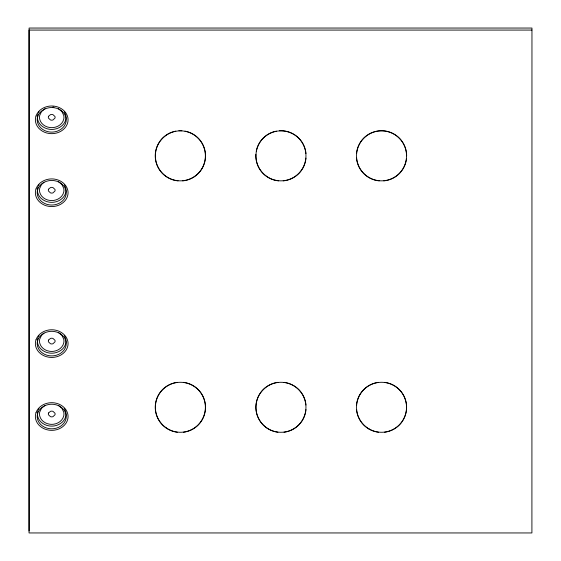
<?xml version="1.0" encoding="UTF-8"?>
<svg xmlns="http://www.w3.org/2000/svg" width="561" height="561" viewBox="0 0 561 561"><rect width="100%" height="100%" fill="white"/><g stroke="black" fill="none" stroke-linecap="round" stroke-linejoin="round"><path stroke-width="0.84" d="M37.959 113.981L37.643 115.11A10.287 10.287 0 0 0 37.643 119.514C38.821 124.83 43.912 128.462 49.109 129.219A16.865 16.865 0 0 0 54.319 129.219C59.515 128.462 64.606 124.83 65.784 119.514A10.287 10.287 0 0 0 65.784 115.11L64.424 111.751M37.959 186.897L37.643 188.026A10.287 10.287 0 0 0 37.643 192.43C38.821 197.752 43.912 201.378 49.109 202.135A16.865 16.865 0 0 0 54.319 202.135C59.515 201.378 64.606 197.752 65.784 192.43A10.287 10.287 0 0 0 65.784 188.026L64.424 184.667M37.959 337.757L37.643 338.886A10.287 10.287 0 0 0 37.643 343.29C38.821 348.612 43.912 352.238 49.109 352.995A16.865 16.865 0 0 0 54.319 352.995C59.515 352.238 64.606 348.612 65.784 343.29A10.287 10.287 0 0 0 65.784 338.886L64.424 335.527M37.959 410.673L37.643 411.802A10.287 10.287 0 0 0 37.643 416.206C38.821 421.528 43.912 425.154 49.109 425.911A16.865 16.865 0 0 0 54.319 425.911C59.515 425.154 64.606 421.528 65.784 416.206A10.287 10.287 0 0 0 65.784 411.802L64.424 408.443M38.407 112.852L39.004 111.751M38.407 185.768L39.004 184.667M38.407 336.635L39.004 335.527M38.407 409.551L39.004 408.443M44.01 182.199L41.486 184.569L39.698 188.349A8.787 8.787 0 0 0 39.698 192.107C40.708 196.652 45.055 199.744 49.494 200.389A14.397 14.397 0 0 0 53.94 200.389C58.379 199.744 62.72 196.652 63.73 192.107A8.787 8.787 0 0 0 63.73 188.349L61.941 184.569L58.4 181.575M44.01 333.066L41.486 335.429L39.698 339.209A8.787 8.787 0 0 0 39.698 342.967C40.708 347.511 45.055 350.611 49.494 351.256A14.397 14.397 0 0 0 53.94 351.256C58.379 350.611 62.72 347.511 63.73 342.967A8.787 8.787 0 0 0 63.73 339.209L61.941 335.429L58.4 332.435M45.027 108.659L41.486 111.653L39.698 115.426A8.787 8.787 0 0 0 39.698 119.191C40.708 123.736 45.055 126.828 49.494 127.473A14.397 14.397 0 0 0 53.94 127.473C58.379 126.828 62.72 123.736 63.73 119.191A8.787 8.787 0 0 0 63.73 115.426L61.941 111.653L58.4 108.659M45.027 405.351L41.486 408.345L39.698 412.125A8.787 8.787 0 0 0 39.698 415.883C40.708 420.427 45.055 423.527 49.494 424.172A14.397 14.397 0 0 0 53.94 424.172C58.379 423.527 62.72 420.427 63.73 415.883A8.787 8.787 0 0 0 63.73 412.125L61.941 408.345L58.4 405.351M531.912 30.077L29.039 30.077L29.039 532.95L531.912 532.95L531.961 28.05L29.088 28.05L29.088 530.923M52.811 107.011A14.397 14.397 0 0 1 53.94 107.144M183.412 382.329A25.14 25.14 0 0 1 183.412 432.243M177.346 432.243A25.14 25.14 0 0 1 177.346 382.329M305.983 409.544A25.133 25.133 0 0 1 283.985 432.229M277.926 432.229A25.133 25.133 0 0 1 277.926 382.343M283.985 382.343A25.133 25.133 0 0 1 305.983 405.028M384.565 382.343A25.133 25.133 0 0 1 384.565 432.229M378.5 432.229A25.133 25.133 0 0 1 356.501 409.544M356.501 405.028A25.133 25.133 0 0 1 378.5 382.343M406.48 158.882A25.133 25.133 0 0 1 383.787 180.88M379.271 180.88A25.133 25.133 0 0 1 356.501 158.104M356.501 153.588A25.133 25.133 0 0 1 382.658 130.741A25.133 25.133 0 0 1 406.662 155.846M305.983 158.104A25.133 25.133 0 0 1 283.214 180.88M278.698 180.88A25.133 25.133 0 0 1 255.872 154.345M256.244 151.274A25.133 25.133 0 0 1 276.384 131.141M279.448 130.762A25.133 25.133 0 0 1 305.983 153.588M184.955 131.127A25.14 25.14 0 0 1 182.641 180.887M178.125 180.887A25.14 25.14 0 0 1 175.803 131.127M178.875 130.755A25.14 25.14 0 0 1 181.89 130.755M36.009 116.022L35.652 117.312A11.746 11.746 0 0 0 35.652 122.34C36.991 128.413 42.804 132.557 48.744 133.42A19.256 19.256 0 0 0 54.69 133.42C60.623 132.557 66.436 128.413 67.783 122.34A11.746 11.746 0 0 0 67.783 117.312C66.436 111.232 60.623 107.095 54.69 106.232A19.256 19.256 0 0 0 48.744 106.232C43.232 107.06 37.86 110.601 36.009 116.022M37.755 116.443L37.44 117.593A10.435 10.435 0 0 0 37.44 122.06C38.632 127.452 43.8 131.134 49.073 131.905A17.103 17.103 0 0 0 54.354 131.905C59.627 131.134 64.796 127.452 65.988 122.06A10.435 10.435 0 0 0 65.988 117.593C64.796 112.193 59.627 108.511 54.354 107.747A17.103 17.103 0 0 0 49.073 107.747C44.179 108.483 39.41 111.632 37.755 116.443M36.009 188.938L35.652 190.228A11.746 11.746 0 0 0 35.652 195.256C36.991 201.329 42.804 205.473 48.744 206.336A19.256 19.256 0 0 0 54.69 206.336C60.623 205.473 66.436 201.329 67.783 195.256A11.746 11.746 0 0 0 67.783 190.228C66.436 184.155 60.623 180.011 54.69 179.148A19.256 19.256 0 0 0 48.744 179.148C43.232 179.976 37.86 183.517 36.009 188.938M37.755 189.359L37.44 190.509A10.435 10.435 0 0 0 37.44 194.976C38.632 200.375 43.8 204.05 49.073 204.821A17.103 17.103 0 0 0 54.354 204.821C59.627 204.05 64.796 200.375 65.988 194.976A10.435 10.435 0 0 0 65.988 190.509C64.796 185.109 59.627 181.434 54.354 180.663A17.103 17.103 0 0 0 49.073 180.663C44.179 181.399 39.41 184.548 37.755 189.359M36.009 339.798L35.652 341.088A11.746 11.746 0 0 0 35.652 346.116C36.991 352.189 42.804 356.333 48.744 357.196A19.256 19.256 0 0 0 54.69 357.196C60.623 356.333 66.436 352.189 67.783 346.116A11.746 11.746 0 0 0 67.783 341.088C66.436 335.015 60.623 330.871 54.69 330.008A19.256 19.256 0 0 0 48.744 330.008C43.232 330.836 37.86 334.377 36.009 339.798M37.755 340.225L37.44 341.369A10.435 10.435 0 0 0 37.44 345.835C38.632 351.235 43.8 354.917 49.073 355.681A17.103 17.103 0 0 0 54.354 355.681C59.627 354.917 64.796 351.235 65.988 345.835A10.435 10.435 0 0 0 65.988 341.369C64.796 335.969 59.627 332.294 54.354 331.523A17.103 17.103 0 0 0 49.073 331.523C44.179 332.259 39.41 335.408 37.755 340.225M36.009 412.714L35.652 414.004A11.746 11.746 0 0 0 35.652 419.039C36.991 425.112 42.804 429.249 48.744 430.112A19.256 19.256 0 0 0 54.69 430.112C60.623 429.249 66.436 425.112 67.783 419.039A11.746 11.746 0 0 0 67.783 414.004C66.436 407.931 60.623 403.787 54.69 402.924A19.256 19.256 0 0 0 48.744 402.924C43.232 403.752 37.86 407.3 36.009 412.714M37.755 413.141L37.44 414.284A10.435 10.435 0 0 0 37.44 418.758C38.632 424.151 43.8 427.833 49.073 428.597A17.103 17.103 0 0 0 54.354 428.597C59.627 427.833 64.796 424.151 65.988 418.758A10.435 10.435 0 0 0 65.988 414.284C64.796 408.892 59.627 405.21 54.354 404.439A17.103 17.103 0 0 0 49.073 404.439C44.179 405.175 39.41 408.324 37.755 413.141M48.569 116.26L48.463 116.52A2.447 2.447 0 0 0 48.463 118.098L50.469 119.97A3.934 3.934 0 0 0 52.958 119.97L54.964 118.098A2.447 2.447 0 0 0 54.964 116.52L52.958 114.654A3.934 3.934 0 0 0 50.469 114.654L48.569 116.26M48.569 189.176L48.463 189.443A2.447 2.447 0 0 0 48.463 191.013L50.469 192.886A3.934 3.934 0 0 0 52.958 192.886L54.964 191.013A2.447 2.447 0 0 0 54.964 189.443L52.958 187.57A3.934 3.934 0 0 0 50.469 187.57L48.569 189.176M48.569 340.036L48.463 340.303A2.447 2.447 0 0 0 48.463 341.873L50.469 343.746A3.934 3.934 0 0 0 52.958 343.746L54.964 341.873A2.447 2.447 0 0 0 54.964 340.303L52.958 338.43A3.934 3.934 0 0 0 50.469 338.43L48.569 340.036M48.569 412.952L48.463 413.219A2.447 2.447 0 0 0 48.463 414.789L50.469 416.662A3.934 3.934 0 0 0 52.958 416.662L54.964 414.789A2.447 2.447 0 0 0 54.964 413.219L52.958 411.346A3.934 3.934 0 0 0 50.469 411.346L48.569 412.952M165.986 427.727A25 25 0 0 0 205.284 409.53A25 25 0 0 0 169.878 384.601A25 25 0 0 0 165.986 427.727M266.559 427.727A25 25 0 0 0 305.857 409.53A25 25 0 0 0 270.451 384.601A25 25 0 0 0 266.559 427.727M369.033 428.941A25 25 0 0 0 406.529 407.286A25 25 0 0 0 369.033 385.631A25 25 0 0 0 369.033 428.941M369.033 177.5A25 25 0 0 0 406.529 155.846A25 25 0 0 0 369.033 134.198A25 25 0 0 0 369.033 177.5M266.559 176.287A25 25 0 0 0 305.857 158.097A25 25 0 0 0 270.451 133.16A25 25 0 0 0 266.559 176.287M167.879 177.5A25 25 0 0 0 205.382 155.846A25 25 0 0 0 167.879 134.198A25 25 0 0 0 167.879 177.5"/></g></svg>
